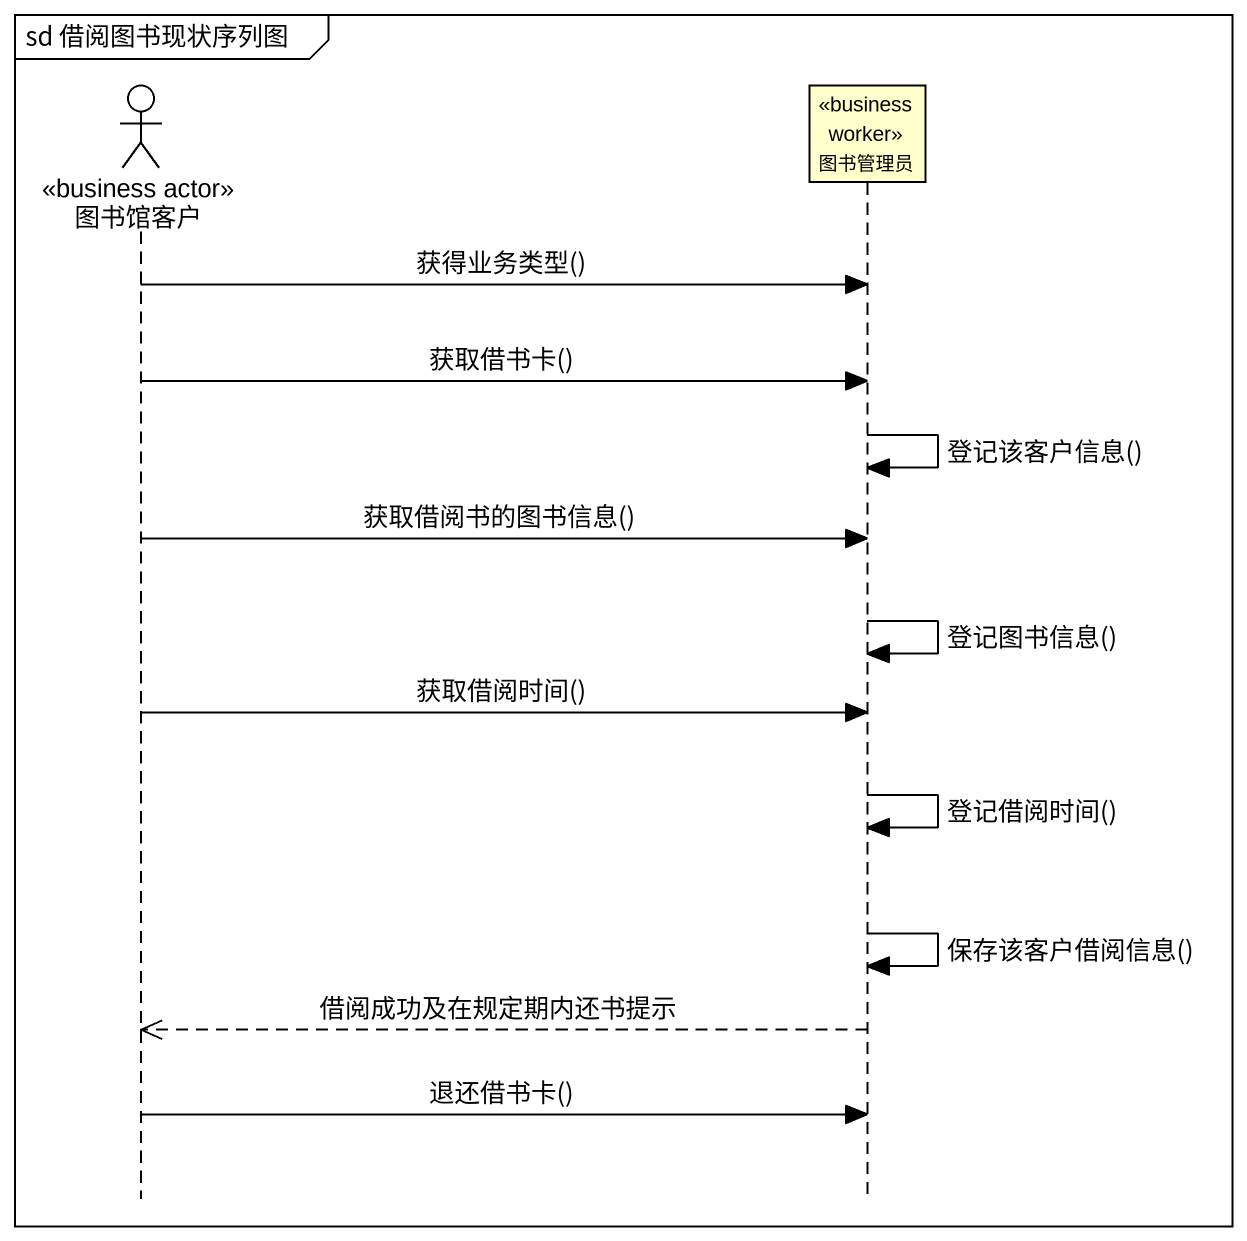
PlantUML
@startuml
mainframe sd 借阅图书现状序列图
hide footbox
actor 图书馆客户 <<business actor>>
participant 图书管理员 <<business worker>>

图书馆客户 -> 图书管理员 : 获得业务类型()
图书馆客户 -> 图书管理员 : 获取借书卡()
图书管理员 -> 图书管理员 : 登记该客户信息()
图书馆客户 -> 图书管理员 : 获取借阅书的图书信息()
图书管理员 -> 图书管理员 : 登记图书信息()
图书馆客户 -> 图书管理员 : 获取借阅时间()
图书管理员 -> 图书管理员 : 登记借阅时间()
图书管理员 -> 图书管理员 : 保存该客户借阅信息()
图书管理员 -->> 图书馆客户 : 借阅成功及在规定期内还书提示
图书馆客户 -> 图书管理员 : 退还借书卡()
@enduml
